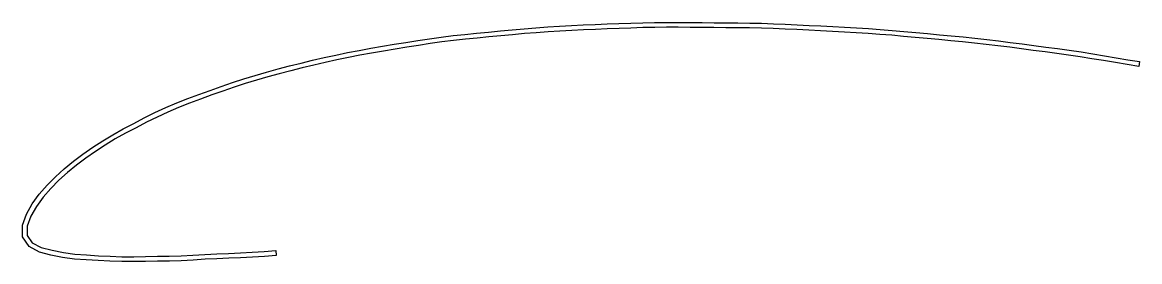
# Model space of a CAD drawing. Header units: metres. Extents: x 0 to 681, y -19 to 127.
import ezdxf

# ---------------------------------------------------------------- set-up
doc = ezdxf.new("R2010")
doc.units = ezdxf.units.M
doc.layers.add('PART', color=7, linetype='Continuous')

msp = doc.modelspace()

# ---------------------------------------------------------------- linework, layer by layer
at = {"layer": 'PART'}
msp.add_lwpolyline([(155.11, -14.78), (147.89, -15.36), (140.67, -15.82), (133.44, -16.2), (126.2, -16.53), (118.97, -16.84), (111.74, -17.14), (104.52, -17.63), (97.29, -18.05), (90.05, -18.26), (82.81, -18.31), (75.58, -18.36), (68.34, -18.52), (61.1, -18.56), (53.87, -18.27), (46.63, -17.94), (39.41, -17.5), (32.19, -16.97), (25.02, -15.98), (17.92, -14.56), (10.94, -12.69), (4.55, -9.33), (0.49, -3.5), (0.5, 3.65), (3.02, 10.41), (6.55, 16.73), (10.76, 22.61), (15.58, 28.01), (20.67, 33.16), (25.97, 38.08), (31.56, 42.68), (37.38, 46.99), (43.34, 51.1), (49.41, 55.04), (55.6, 58.79), (61.95, 62.27), (68.34, 65.68), (74.77, 69), (81.25, 72.22), (87.81, 75.28), (94.48, 78.11), (101.2, 80.79), (107.98, 83.33), (114.78, 85.81), (121.61, 88.23), (128.46, 90.54), (135.36, 92.75), (142.27, 94.89), (149.22, 96.93), (156.21, 98.83), (163.21, 100.66), (170.22, 102.45), (177.26, 104.17), (184.32, 105.76), (191.39, 107.29), (198.48, 108.79), (205.58, 110.17), (212.72, 111.41), (219.85, 112.64), (226.99, 113.86), (234.13, 115.03), (241.28, 116.16), (248.44, 117.23), (255.61, 118.24), (262.79, 119.17), (269.99, 119.91), (277.19, 120.64), (284.4, 121.34), (291.61, 122.03), (298.81, 122.7), (306.03, 123.34), (313.24, 123.94), (320.46, 124.48), (327.68, 124.96), (334.91, 125.33), (342.15, 125.65), (349.38, 125.96), (356.61, 126.27), (363.85, 126.54), (371.08, 126.79), (378.32, 127), (385.55, 127.14), (392.79, 127.24), (400.03, 127.24), (407.27, 127.19), (414.51, 127.11), (421.75, 127.04), (428.99, 126.98), (436.23, 126.92), (443.47, 126.8), (450.71, 126.65), (457.94, 126.43), (465.18, 126.14), (472.41, 125.82), (479.64, 125.42), (486.86, 125.03), (494.09, 124.65), (501.32, 124.26), (508.55, 123.85), (515.78, 123.4), (523, 122.88), (530.22, 122.32), (537.43, 121.7), (544.64, 121.06), (551.85, 120.4), (559.06, 119.73), (566.26, 119.05), (573.47, 118.34), (580.67, 117.58), (587.86, 116.78), (595.05, 115.91), (602.23, 115.01), (609.41, 114.09), (616.59, 113.14), (623.77, 112.19), (630.95, 111.25), (638.12, 110.25), (645.28, 109.21), (652.43, 108.05), (659.57, 106.86), (666.71, 105.66), (673.85, 104.48), (681, 103.32), (680.51, 100.36), (673.37, 101.52), (666.21, 102.7), (659.07, 103.9), (651.94, 105.09), (644.83, 106.25), (637.69, 107.28), (630.54, 108.27), (623.38, 109.21), (616.2, 110.17), (609.03, 111.12), (601.86, 112.04), (594.68, 112.93), (587.52, 113.8), (580.35, 114.59), (573.16, 115.35), (565.98, 116.06), (558.78, 116.74), (551.57, 117.41), (544.37, 118.08), (537.17, 118.71), (529.97, 119.33), (522.77, 119.88), (515.57, 120.4), (508.37, 120.86), (501.16, 121.27), (493.93, 121.65), (486.7, 122.04), (479.47, 122.43), (472.26, 122.82), (465.05, 123.15), (457.84, 123.43), (450.63, 123.65), (443.41, 123.8), (436.19, 123.92), (428.96, 123.98), (421.72, 124.04), (414.48, 124.11), (407.24, 124.19), (400.02, 124.24), (392.81, 124.24), (385.61, 124.14), (378.39, 124), (371.18, 123.79), (363.95, 123.54), (356.73, 123.27), (349.51, 122.96), (342.28, 122.65), (335.06, 122.33), (327.86, 121.96), (320.67, 121.49), (313.48, 120.95), (306.28, 120.35), (299.08, 119.71), (291.89, 119.05), (284.69, 118.36), (277.49, 117.65), (270.3, 116.93), (263.14, 116.19), (256.01, 115.27), (248.87, 114.26), (241.74, 113.19), (234.61, 112.07), (227.48, 110.9), (220.36, 109.69), (213.23, 108.46), (206.13, 107.22), (199.07, 105.85), (192.02, 104.36), (184.97, 102.83), (177.94, 101.25), (170.95, 99.54), (163.96, 97.76), (156.98, 95.94), (150.04, 94.04), (143.14, 92.02), (136.26, 89.89), (129.4, 87.69), (122.59, 85.39), (115.8, 82.99), (109.02, 80.52), (102.29, 77.99), (95.62, 75.33), (89.03, 72.54), (82.55, 69.52), (76.12, 66.33), (69.73, 63.02), (63.38, 59.64), (57.1, 56.2), (51, 52.5), (45.01, 48.61), (39.13, 44.55), (33.41, 40.31), (27.95, 35.82), (22.75, 31), (17.77, 25.96), (13.1, 20.74), (9.08, 15.12), (5.74, 9.16), (3.45, 3.11), (3.35, -2.61), (6.53, -7.08), (12.03, -9.9), (18.6, -11.64), (25.52, -13.03), (32.5, -13.99), (39.61, -14.5), (46.79, -14.94), (54, -15.27), (61.15, -15.56), (68.3, -15.52), (75.53, -15.36), (82.79, -15.31), (90, -15.26), (97.16, -15.05), (104.33, -14.63), (111.57, -14.14), (118.84, -13.84), (126.07, -13.53), (133.29, -13.2), (140.49, -12.83), (147.67, -12.37), (154.89, -11.79), (155.11, -14.78)], close=True, dxfattribs=at)

doc.saveas('drawing.dxf')
